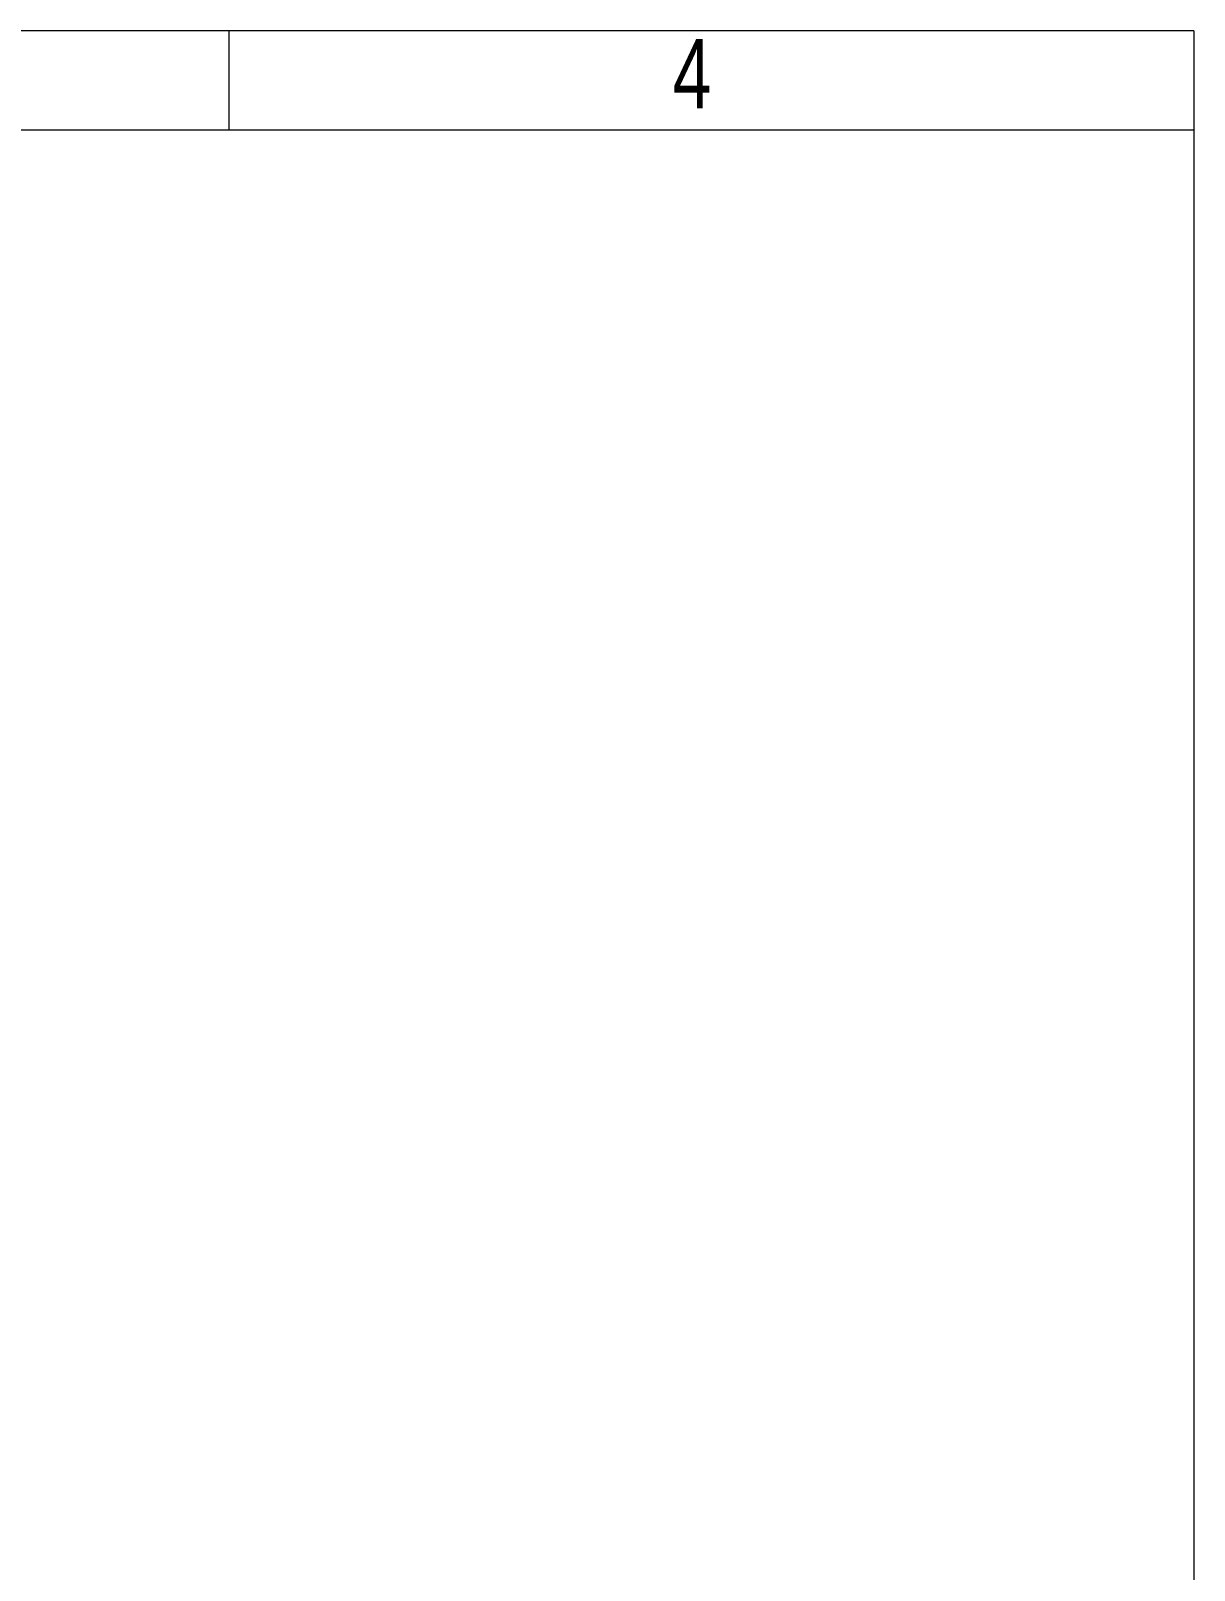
# Model space of a CAD drawing. Header units: millimetres. Extents: x 10 to 205, y 5 to 297.
# Drawn here: x 146.3 to 205.1, y 219.4 to 297.2 of the extents above; entities that cross this region are included whole.
import ezdxf

# ---------------------------------------------------------------- set-up
doc = ezdxf.new("R2010")
doc.units = ezdxf.units.MM
doc.styles.add('SLDTEXTSTYLE0', font='TXT', dxfattribs={"width": 0.75})

msp = doc.modelspace()

# ---------------------------------------------------------------- linework, layer by layer
at = {"color": 7, "linetype": 'Continuous', "lineweight": 18}
for p, q in [((205.057, 297.215), (15.103, 297.215)), ((156.318, 292.215), (156.318, 297.215)), ((205.057, 297.215), (205.078, 5.215)), ((107.579, 292.215), (205.058, 292.215)), ((205.058, 292.215), (205.079, 292.215)), ((205.079, 292.215), (205.059, 292.173))]:
    msp.add_line(p, q, dxfattribs=at)

# ---------------------------------------------------------------- texts
at = {"color": 7, "linetype": 'Continuous', "lineweight": 0, "insert": (178.728, 296.801), "char_height": 3.5, "attachment_point": 1, "style": 'SLDTEXTSTYLE0'}
msp.add_mtext('4', dxfattribs=at)

doc.saveas('drawing.dxf')
